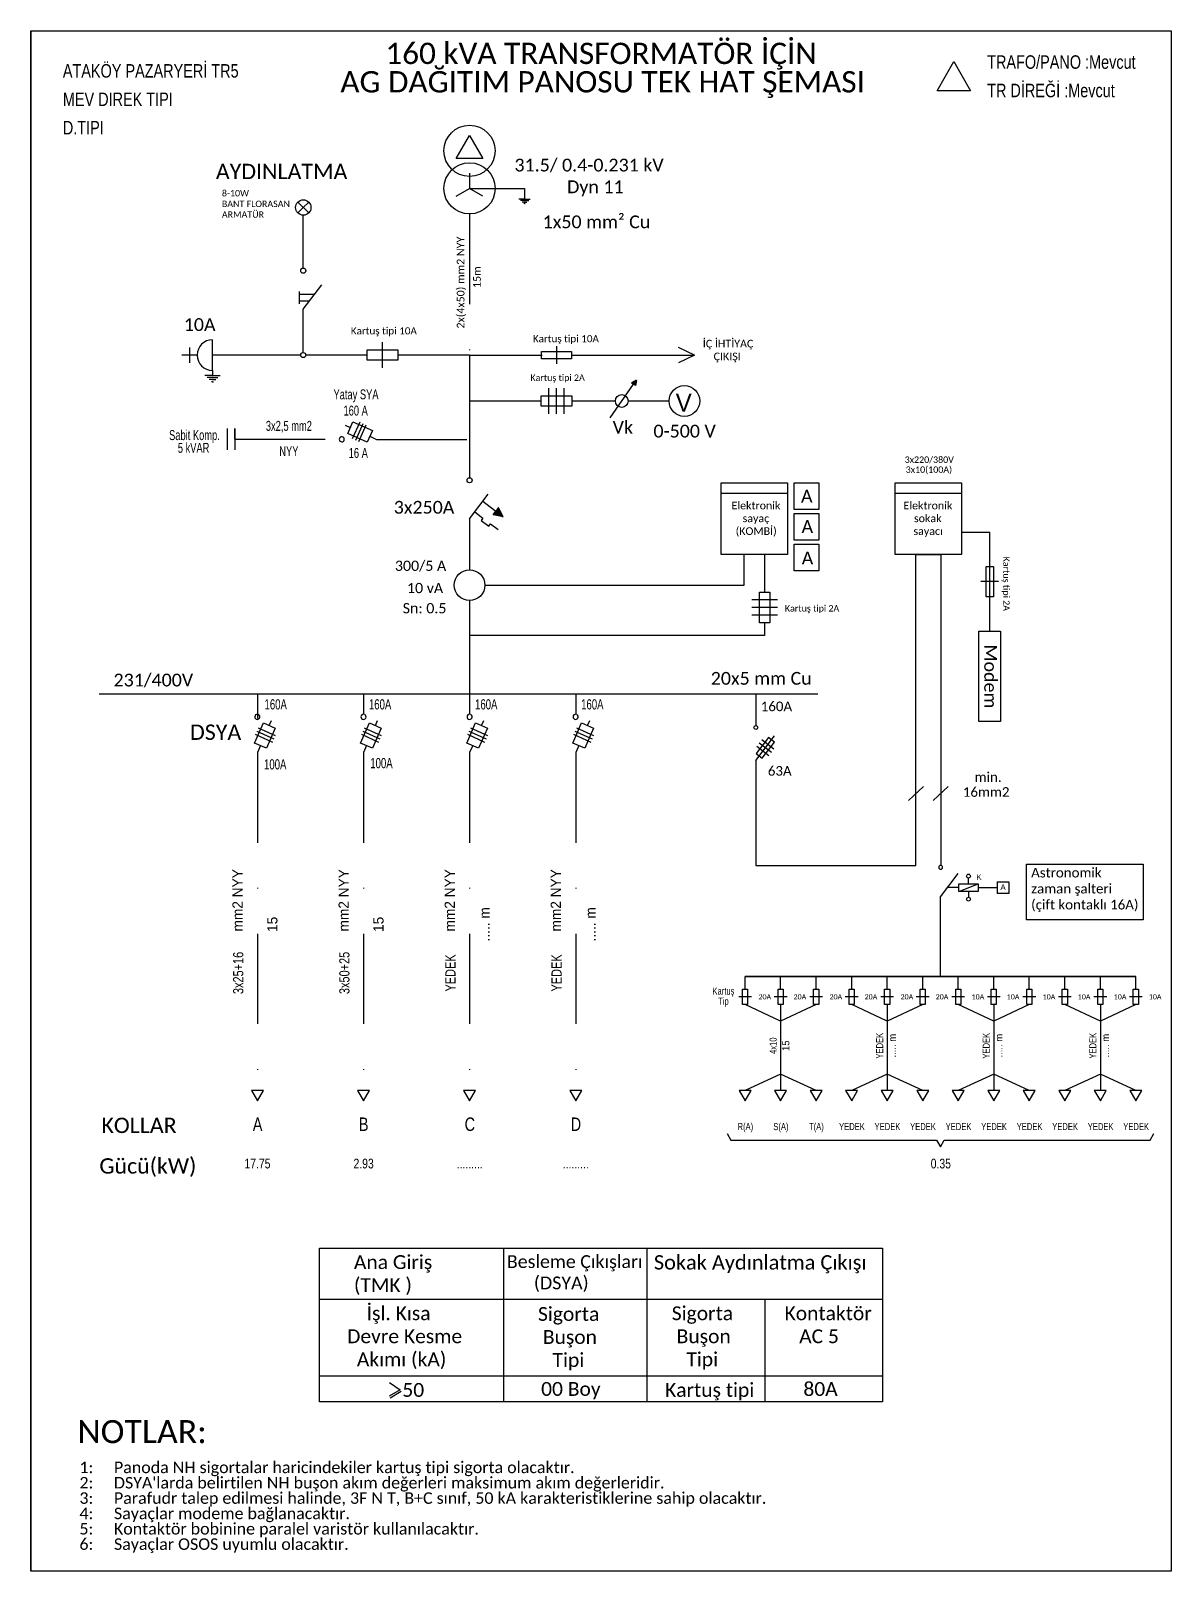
# Model space of a CAD drawing. Header units: millimetres. Extents: x -242 to -81, y 26 to 242.
import ezdxf
from ezdxf.enums import TextEntityAlignment as Align

# ---------------------------------------------------------------- set-up
doc = ezdxf.new("R2010")
doc.units = ezdxf.units.MM
doc.linetypes.add('DASHDOT', pattern=[25.4, 12.7, -6.35, 0, -6.35])
doc.styles.get("Standard").update_dxf_attribs({"font": 'T_ROMANS'})

msp = doc.modelspace()

# ---------------------------------------------------------------- linework, layer by layer
at = {"lineweight": 25}
for p, q in [((-241.87, 242.33), (-81.37, 242.33)), ((-241.87, 242.33), (-241.87, 25.55)), ((-81.37, 242.33), (-81.37, 25.55)), ((-181.99, 224.36), (-180.12, 227.6)), ((-180.12, 227.6), (-178.25, 224.36)), ((-178.25, 224.36), (-181.99, 224.36)), ((-180.12, 222.31), (-180.12, 220.15)), ((-181.99, 219.07), (-180.12, 220.15)), ((-180.12, 220.15), (-172.38, 220.15)), ((-178.25, 219.07), (-180.12, 220.15)), ((-172.38, 220.15), (-172.38, 218.65)), ((-202.75, 216.7), (-204.28, 218.23)), ((-203.52, 217.46), (-204.28, 216.7)), ((-203.52, 217.46), (-202.75, 218.23)), ((-172.38, 218.65), (-173.19, 218.65)), ((-172.38, 218.43), (-172.96, 218.43)), ((-172.38, 218.21), (-172.73, 218.21)), ((-172.38, 218), (-172.5, 218)), ((-172.38, 218.65), (-171.57, 218.65)), ((-172.38, 218.65), (-171.57, 218.65)), ((-172.38, 218.43), (-171.8, 218.43)), ((-172.38, 218.21), (-172.04, 218.21)), ((-172.38, 218), (-172.27, 218)), ((-203.52, 208.93), (-203.52, 216.38)), ((-203.52, 203.17), (-200.9, 206.6)), ((-204.08, 205.64), (-204.08, 203.9)), ((-201.94, 205.23), (-204.08, 205.23)), ((-202.66, 204.29), (-204.08, 204.29)), ((-203.52, 197.05), (-203.52, 203.17)), ((-219.54, 197.77), (-219.54, 195.61)), ((-216.3, 194.53), (-216.3, 198.85)), ((-194.52, 195.97), (-194.52, 197.41)), ((-194.52, 197.41), (-190.2, 197.41)), ((-192.36, 194.89), (-192.36, 198.49)), ((-192.36, 195.97), (-192.36, 197.41)), ((-190.2, 197.41), (-190.2, 195.97)), ((-218.46, 196.69), (-220.62, 196.69)), ((-203.88, 196.69), (-216.3, 196.69)), ((-194.52, 196.69), (-203.16, 196.69)), ((-190.2, 195.97), (-194.52, 195.97)), ((-180.12, 196.69), (-190.2, 196.69)), ((-180.12, 196.69), (-180.12, 190.23)), ((-216.3, 193.82), (-217.37, 193.82)), ((-216.3, 193.53), (-217.07, 193.53)), ((-216.3, 193.24), (-216.76, 193.24)), ((-216.3, 192.95), (-216.45, 192.95)), ((-216.3, 194.53), (-216.3, 193.82)), ((-216.3, 193.82), (-215.22, 193.82)), ((-216.3, 193.82), (-215.22, 193.82)), ((-216.3, 193.53), (-215.53, 193.53)), ((-216.3, 193.24), (-215.83, 193.24)), ((-216.3, 192.95), (-216.14, 192.95)), ((-156.69, 193.14), (-157.32, 192.79)), ((-156.64, 193.11), (-156.76, 192.4)), ((-170.04, 189.51), (-170.04, 190.95)), ((-170.04, 190.95), (-165.72, 190.95)), ((-168.96, 188.43), (-168.96, 192.03)), ((-167.88, 188.43), (-167.88, 192.03)), ((-167.88, 189.51), (-167.88, 190.95)), ((-166.8, 188.43), (-166.8, 192.03)), ((-165.72, 190.95), (-165.72, 189.51)), ((-160.35, 187.88), (-157.04, 192.59)), ((-157.32, 192.79), (-157.04, 192.59)), ((-156.76, 192.4), (-157.04, 192.59)), ((-180.12, 190.23), (-170.04, 190.23)), ((-165.72, 189.51), (-170.04, 189.51)), ((-165.72, 190.23), (-159.6, 190.23)), ((-157.8, 190.23), (-152.04, 190.23)), ((-144.72, 178.71), (-135.36, 178.71)), ((-144.72, 168.63), (-144.72, 178.71)), ((-135.36, 178.71), (-135.36, 168.63)), ((-120.23, 178.71), (-110.87, 178.71)), ((-120.23, 168.63), (-120.23, 178.71)), ((-110.87, 178.71), (-110.87, 168.63)), ((-180.12, 173.67), (-177.5, 177.11)), ((-178.24, 176.13), (-175.38, 173.95)), ((-144.72, 177.27), (-135.36, 177.27)), ((-120.23, 177.27), (-110.87, 177.27)), ((-179.39, 174.63), (-178.23, 173.74)), ((-178.23, 173.74), (-178.48, 173.41)), ((-176.81, 174.23), (-176.42, 174.74)), ((-175.38, 173.95), (-176.81, 174.23)), ((-176.03, 175.26), (-176.42, 174.74)), ((-175.38, 173.95), (-176.03, 175.26)), ((-178.48, 173.41), (-177.42, 172.61)), ((-177.42, 172.61), (-177.17, 172.94)), ((-177.17, 172.94), (-176.11, 172.13)), ((-135.36, 168.63), (-144.72, 168.63)), ((-141.48, 164.31), (-141.48, 168.63)), ((-138.6, 168.63), (-138.6, 163.31)), ((-110.87, 168.63), (-120.23, 168.63)), ((-139.32, 158.99), (-139.32, 163.31)), ((-139.32, 163.31), (-137.88, 163.31)), ((-137.88, 163.31), (-137.88, 158.99)), ((-136.8, 162.23), (-140.4, 162.23)), ((-136.8, 161.15), (-140.4, 161.15)), ((-137.88, 161.15), (-139.32, 161.15)), ((-136.8, 160.07), (-140.4, 160.07)), ((-137.88, 158.99), (-139.32, 158.99)), ((-138.6, 158.99), (-138.6, 157.24)), ((-138.6, 157.24), (-180.12, 157.24)), ((-209.98, 149.02), (-209.98, 146.14)), ((-209.98, 148.43), (-209.98, 145.55)), ((-195.05, 149.02), (-195.05, 146.14)), ((-180.12, 149.02), (-180.12, 146.14)), ((-165.18, 149.02), (-165.18, 146.14)), ((-139.83, 149.02), (-139.83, 144.55)), ((-208.31, 144.55), (-208, 145.25)), ((-193.37, 144.55), (-193.06, 145.25)), ((-178.44, 144.55), (-178.13, 145.25)), ((-163.51, 144.55), (-163.2, 145.25)), ((-210.28, 143.32), (-207.87, 142.24)), ((-210.08, 143.77), (-207.67, 142.69)), ((-209.88, 144.22), (-207.47, 143.14)), ((-195.35, 143.32), (-192.94, 142.24)), ((-195.15, 143.77), (-192.74, 142.69)), ((-194.95, 144.22), (-192.54, 143.14)), ((-180.42, 143.32), (-178.01, 142.24)), ((-180.21, 143.77), (-177.8, 142.69)), ((-180.01, 144.22), (-177.6, 143.14)), ((-165.48, 143.32), (-163.07, 142.24)), ((-165.28, 143.77), (-162.87, 142.69)), ((-165.08, 144.22), (-162.67, 143.14)), ((-139.83, 139.66), (-137.22, 143.1)), ((-209.55, 141.73), (-209.98, 140.76)), ((-194.61, 141.73), (-195.05, 140.76)), ((-179.68, 141.73), (-180.12, 140.76)), ((-164.75, 141.73), (-165.18, 140.76)), ((-138.05, 142.89), (-139.79, 140.6)), ((-137.98, 140.31), (-139.7, 141.62)), ((-137.63, 140.77), (-139.35, 142.07)), ((-137.28, 141.22), (-139, 142.53)), ((-138.94, 139.95), (-137.19, 142.24)), ((-137.19, 142.24), (-138.05, 142.89)), ((-139.79, 140.6), (-138.94, 139.95)), ((-113.84, 120.46), (-111.34, 123.72)), ((-111.24, 121.75), (-112.86, 121.75)), ((-111.24, 122.29), (-108.54, 122.29)), ((-111.24, 121.21), (-111.24, 122.29)), ((-111.24, 121.21), (-108.54, 122.29)), ((-109.89, 122.29), (-109.89, 123.1)), ((-108.54, 122.29), (-108.54, 121.21)), ((-108.54, 121.75), (-105.84, 121.75)), ((-105.84, 122.56), (-104.22, 122.56)), ((-105.84, 122.56), (-105.84, 120.94)), ((-104.22, 122.56), (-104.22, 120.94)), ((-113.84, 109.24, 0.31), (-113.84, 120.46)), ((-108.54, 121.21), (-111.24, 121.21)), ((-109.89, 121.21), (-109.89, 120.4)), ((-104.22, 120.94), (-105.84, 120.94)), ((-141.34, 107.45, 0.31), (-141.34, 109.24, 0.31)), ((-136.34, 109.24, 0.31), (-141.34, 109.24, 0.31)), ((-131.34, 109.24, 0.31), (-136.34, 109.24, 0.31)), ((-136.34, 107.45, 0.31), (-136.34, 109.24, 0.31)), ((-126.34, 109.24, 0.31), (-131.34, 109.24, 0.31)), ((-131.34, 107.45, 0.31), (-131.34, 109.24, 0.31)), ((-121.34, 109.24, 0.31), (-126.34, 109.24, 0.31)), ((-126.34, 107.45, 0.31), (-126.34, 109.24, 0.31)), ((-121.34, 107.45, 0.31), (-121.34, 109.24, 0.31)), ((-116.34, 109.24, 0.31), (-121.34, 109.24, 0.31)), ((-111.34, 109.24, 0.31), (-116.34, 109.24, 0.31)), ((-116.34, 107.45, 0.31), (-116.34, 109.24, 0.31)), ((-106.34, 109.24, 0.31), (-111.34, 109.24, 0.31)), ((-111.34, 107.45, 0.31), (-111.34, 109.24, 0.31)), ((-101.34, 109.24, 0.31), (-106.34, 109.24, 0.31)), ((-106.34, 107.45, 0.31), (-106.34, 109.24, 0.31)), ((-101.34, 107.45, 0.31), (-101.34, 109.24, 0.31)), ((-96.34, 109.24, 0.31), (-101.34, 109.24, 0.31)), ((-91.34, 109.24, 0.31), (-96.34, 109.24, 0.31)), ((-96.34, 107.45, 0.31), (-96.34, 109.24, 0.31)), ((-86.34, 109.24, 0.31), (-91.34, 109.24, 0.31)), ((-91.34, 107.45, 0.31), (-91.34, 109.24, 0.31)), ((-86.34, 107.45, 0.31), (-86.34, 109.24, 0.31)), ((-140.44, 106.37, 0.31), (-142.24, 106.37, 0.31)), ((-141.7, 105.29, 0.31), (-141.7, 107.45, 0.31)), ((-141.7, 107.45, 0.31), (-140.98, 107.45, 0.31)), ((-140.98, 106.37, 0.31), (-141.7, 106.37, 0.31)), ((-140.98, 107.45, 0.31), (-140.98, 105.29, 0.31)), ((-135.44, 106.37, 0.31), (-137.24, 106.37, 0.31)), ((-136.7, 105.29, 0.31), (-136.7, 107.45, 0.31)), ((-136.7, 107.45, 0.31), (-135.98, 107.45, 0.31)), ((-135.98, 106.37, 0.31), (-136.7, 106.37, 0.31)), ((-135.98, 107.45, 0.31), (-135.98, 105.29, 0.31)), ((-130.44, 106.37, 0.31), (-132.24, 106.37, 0.31)), ((-131.7, 105.29, 0.31), (-131.7, 107.45, 0.31)), ((-131.7, 107.45, 0.31), (-130.98, 107.45, 0.31)), ((-130.98, 106.37, 0.31), (-131.7, 106.37, 0.31)), ((-130.98, 107.45, 0.31), (-130.98, 105.29, 0.31)), ((-125.44, 106.37, 0.31), (-127.24, 106.37, 0.31)), ((-126.7, 105.29, 0.31), (-126.7, 107.45, 0.31)), ((-126.7, 107.45, 0.31), (-125.98, 107.45, 0.31)), ((-125.98, 106.37, 0.31), (-126.7, 106.37, 0.31)), ((-125.98, 107.45, 0.31), (-125.98, 105.29, 0.31)), ((-120.44, 106.37, 0.31), (-122.24, 106.37, 0.31)), ((-121.7, 105.29, 0.31), (-121.7, 107.45, 0.31)), ((-121.7, 107.45, 0.31), (-120.98, 107.45, 0.31)), ((-120.98, 106.37, 0.31), (-121.7, 106.37, 0.31)), ((-120.98, 107.45, 0.31), (-120.98, 105.29, 0.31)), ((-115.44, 106.37, 0.31), (-117.24, 106.37, 0.31)), ((-116.7, 105.29, 0.31), (-116.7, 107.45, 0.31)), ((-116.7, 107.45, 0.31), (-115.98, 107.45, 0.31)), ((-115.98, 106.37, 0.31), (-116.7, 106.37, 0.31)), ((-115.98, 107.45, 0.31), (-115.98, 105.29, 0.31)), ((-110.44, 106.37, 0.31), (-112.24, 106.37, 0.31)), ((-111.7, 105.29, 0.31), (-111.7, 107.45, 0.31)), ((-111.7, 107.45, 0.31), (-110.98, 107.45, 0.31)), ((-110.98, 106.37, 0.31), (-111.7, 106.37, 0.31)), ((-110.98, 107.45, 0.31), (-110.98, 105.29, 0.31)), ((-105.44, 106.37, 0.31), (-107.24, 106.37, 0.31)), ((-106.7, 105.29, 0.31), (-106.7, 107.45, 0.31)), ((-106.7, 107.45, 0.31), (-105.98, 107.45, 0.31)), ((-105.98, 106.37, 0.31), (-106.7, 106.37, 0.31)), ((-105.98, 107.45, 0.31), (-105.98, 105.29, 0.31)), ((-100.44, 106.37, 0.31), (-102.24, 106.37, 0.31)), ((-101.7, 105.29, 0.31), (-101.7, 107.45, 0.31)), ((-101.7, 107.45, 0.31), (-100.98, 107.45, 0.31)), ((-100.98, 106.37, 0.31), (-101.7, 106.37, 0.31)), ((-100.98, 107.45, 0.31), (-100.98, 105.29, 0.31)), ((-95.44, 106.37, 0.31), (-97.24, 106.37, 0.31)), ((-96.7, 105.29, 0.31), (-96.7, 107.45, 0.31)), ((-96.7, 107.45, 0.31), (-95.98, 107.45, 0.31)), ((-95.98, 106.37, 0.31), (-96.7, 106.37, 0.31)), ((-95.98, 107.45, 0.31), (-95.98, 105.29, 0.31)), ((-90.44, 106.37, 0.31), (-92.24, 106.37, 0.31)), ((-91.7, 105.29, 0.31), (-91.7, 107.45, 0.31)), ((-91.7, 107.45, 0.31), (-90.98, 107.45, 0.31)), ((-90.98, 106.37, 0.31), (-91.7, 106.37, 0.31)), ((-90.98, 107.45, 0.31), (-90.98, 105.29, 0.31)), ((-85.44, 106.37, 0.31), (-87.24, 106.37, 0.31)), ((-86.7, 105.29, 0.31), (-86.7, 107.45, 0.31)), ((-86.7, 107.45, 0.31), (-85.98, 107.45, 0.31)), ((-85.98, 106.37, 0.31), (-86.7, 106.37, 0.31)), ((-85.98, 107.45, 0.31), (-85.98, 105.29, 0.31)), ((-140.98, 105.29, 0.31), (-141.7, 105.29, 0.31)), ((-135.98, 105.29, 0.31), (-136.7, 105.29, 0.31)), ((-130.98, 105.29, 0.31), (-131.7, 105.29, 0.31)), ((-125.98, 105.29, 0.31), (-126.7, 105.29, 0.31)), ((-120.98, 105.29, 0.31), (-121.7, 105.29, 0.31)), ((-115.98, 105.29, 0.31), (-116.7, 105.29, 0.31)), ((-110.98, 105.29, 0.31), (-111.7, 105.29, 0.31)), ((-105.98, 105.29, 0.31), (-106.7, 105.29, 0.31)), ((-100.98, 105.29, 0.31), (-101.7, 105.29, 0.31)), ((-95.98, 105.29, 0.31), (-96.7, 105.29, 0.31)), ((-90.98, 105.29, 0.31), (-91.7, 105.29, 0.31)), ((-85.98, 105.29, 0.31), (-86.7, 105.29, 0.31)), ((-201.22, 70.99), (-122.02, 70.99)), ((-201.22, 49.39), (-201.22, 70.99)), ((-175.3, 49.39), (-175.3, 70.99)), ((-155.14, 49.39), (-155.14, 70.99)), ((-122.02, 70.99), (-122.02, 49.39)), ((-122.02, 63.79), (-201.22, 63.79)), ((-138.58, 63.79), (-138.58, 49.39)), ((-122.02, 52.99), (-201.22, 52.99)), ((-191.39, 52.12), (-189.9, 51.09)), ((-189.9, 51.09), (-191.45, 50.18)), ((-189.74, 50.83), (-191.29, 49.91)), ((-122.02, 49.39), (-201.22, 49.39)), ((-81.37, 25.55), (-241.87, 25.55))]:
    msp.add_line(p, q, dxfattribs=at)
at = {"color": 5}
for p, q in [((-114.33, 233.9), (-111.98, 238.01)), ((-111.98, 238.01), (-109.63, 233.9)), ((-109.63, 233.9), (-114.33, 233.9))]:
    msp.add_line(p, q, dxfattribs=at)
at = {"linetype": 'DASHDOT', "lineweight": 25}
for p, q in [((-180.12, 216.55), (-180.12, 196.69)), ((-209.98, 140.76), (-209.98, 93.18, -0.81)), ((-195.05, 140.76), (-195.05, 93.18, -0.81)), ((-180.12, 140.76), (-180.12, 93.18, -0.81)), ((-165.18, 140.76), (-165.18, 93.18, -0.81)), ((-136.34, 105.29, 0.31), (-136.34, 93.18, 0.31)), ((-121.34, 105.29, 0.31), (-121.34, 93.18, 0.31)), ((-106.34, 105.29, 0.31), (-106.34, 93.18, 0.31)), ((-91.34, 105.29, 0.31), (-91.34, 93.18, 0.31))]:
    msp.add_line(p, q, dxfattribs=at)
at = {"lineweight": 25, "ltscale": 15}
for p, q in [((-167.88, 197.93), (-167.88, 195.45)), ((-105.66, 164.81), (-108.15, 164.81)), ((-118.34, 134.03), (-116.25, 135.98)), ((-114.86, 134.03), (-112.76, 135.98))]:
    msp.add_line(p, q, dxfattribs=at)
at = {"lineweight": 25, "ltscale": 5}
for p, q in [((-180.12, 190.23), (-180.12, 179.43)), ((-180.12, 173.67), (-180.12, 166.47)), ((-180.12, 162.15), (-180.12, 149.02)), ((-232.26, 149.02), (-131.08, 149.02))]:
    msp.add_line(p, q, dxfattribs=at)
at = {"color": 1, "lineweight": 25}
for p, q in [((-196.9, 186.46), (-197.58, 186.77)), ((-196.58, 184.93), (-195.53, 187.28)), ((-196.14, 184.74), (-195.09, 187.08)), ((-195.7, 184.54), (-194.66, 186.89)), ((-214.22, 186.35), (-214.22, 184.85)), ((-214.22, 184.85), (-214.22, 183.35)), ((-213.16, 184.85), (-213.16, 186.35)), ((-213.16, 186.35), (-213.16, 184.85)), ((-213.16, 184.85), (-213.16, 183.35)), ((-194.16, 185.26), (-193.21, 184.83))]:
    msp.add_line(p, q, dxfattribs=at)
at = {"color": 1, "linetype": 'DASHDOT', "lineweight": 25}
for p, q in [((-213.16, 184.85), (-198.54, 184.85)), ((-193.21, 184.83), (-180.12, 184.83))]:
    msp.add_line(p, q, dxfattribs=at)
for p, q in [((-106.9, 157.86), (-106.91, 171.76)), ((-117.29, 168.63), (-113.81, 168.63))]:
    msp.add_line(p, q)
at = {"lineweight": 25}
msp.add_lwpolyline([(-241.87, 242.33), (-81.37, 242.33), (-81.37, 25.55), (-241.87, 25.55), (-241.87, 242.33)], dxfattribs=at)
at = {"lineweight": 25, "ltscale": 15}
for points in [[(-148.47, 196.69), (-150.69, 197.77)], [(-180.12, 196.69), (-169.92, 196.69)], [(-165.75, 196.69), (-148.47, 196.69)], [(-148.47, 196.69), (-150.69, 195.6)], [(-110.87, 171.76), (-106.91, 171.76)]]:
    msp.add_lwpolyline(points, dxfattribs=at)
for points in [[(-170, 197.2), (-165.75, 197.2), (-165.75, 196.18), (-170, 196.18)], [(-134.42, 178.7), (-130.97, 178.7), (-130.97, 174.98), (-134.42, 174.98)], [(-134.42, 174.38), (-130.97, 174.38), (-130.97, 170.66), (-134.42, 170.66)], [(-134.42, 170.06), (-130.97, 170.06), (-130.97, 166.34), (-134.42, 166.34)], [(-106.4, 166.93), (-106.4, 162.69), (-107.42, 162.69), (-107.42, 166.93)], [(-105.37, 157.86), (-105.37, 145.13), (-108.44, 145.13), (-108.44, 157.86)]]:
    msp.add_lwpolyline(points, close=True, dxfattribs=at)
at = {"color": 1, "lineweight": 25, "flags": 128}
msp.add_lwpolyline([(-197.27, 185.65), (-196.54, 187.28), (-193.79, 186.07), (-194.52, 184.44)], close=True, dxfattribs=at)
for points in [[(-177.96, 164.31), (-141.48, 164.31), (-141.48, 168.63)], [(-139.83, 139.66), (-139.83, 124.87), (-117.29, 124.87), (-117.29, 168.63), (-117.29, 168.63), (-117.29, 168.63)], [(-113.81, 168.63), (-113.81, 168.63), (-113.81, 168.63), (-113.81, 124.87)]]:
    msp.add_lwpolyline(points)
at = {"lineweight": 25, "flags": 128}
for points in [[(-209.14, 144.93), (-207.47, 144.18), (-208.71, 141.35), (-210.38, 142.1)], [(-194.21, 144.93), (-192.54, 144.18), (-193.78, 141.35), (-195.45, 142.1)], [(-179.28, 144.93), (-177.6, 144.18), (-178.84, 141.35), (-180.52, 142.1)], [(-164.35, 144.93), (-162.67, 144.18), (-163.91, 141.35), (-165.59, 142.1)]]:
    msp.add_lwpolyline(points, close=True, dxfattribs=at)
at = {"lineweight": 25, "ltscale": 15, "elevation": -0.31}
msp.add_lwpolyline([(-101.75, 125.06), (-85.33, 125.06), (-85.33, 117.2), (-101.75, 117.2)], close=True, dxfattribs=at)
at = {"lineweight": 25}
for points, elevation in [([(-141.34, 109.24), (-86.34, 109.24)], 0.31), ([(-143.88, 87.13), (-143.34, 86.2), (-114.38, 86.2), (-113.84, 85.28), (-113.31, 86.2), (-84.34, 86.2), (-83.81, 87.13)], 0.48)]:
    msp.add_lwpolyline(points, dxfattribs=dict(at, elevation=elevation))
at = {"linetype": 'DASHDOT', "lineweight": 25, "elevation": 0.31}
for points in [[(-131.34, 105.29), (-136.34, 102.97), (-141.34, 105.29)], [(-116.34, 105.29), (-121.34, 102.97), (-126.34, 105.29)], [(-101.34, 105.29), (-106.34, 102.97), (-111.34, 105.29)], [(-86.34, 105.29), (-91.34, 102.97), (-96.34, 105.29)], [(-131.34, 93.18), (-136.34, 95.5), (-141.34, 93.18)], [(-116.34, 93.18), (-121.34, 95.5), (-126.34, 93.18)], [(-101.34, 93.18), (-106.34, 95.5), (-111.34, 93.18)], [(-86.34, 93.18), (-91.34, 95.5), (-96.34, 93.18)]]:
    msp.add_lwpolyline(points, dxfattribs=at)
at = {"lineweight": 25, "flags": 128}
for points, elevation in [([(-209.98, 91.72), (-209.14, 93.18), (-210.83, 93.18)], -0.81), ([(-195.05, 91.72), (-194.2, 93.18), (-195.89, 93.18)], -0.81), ([(-180.12, 91.72), (-179.27, 93.18), (-180.96, 93.18)], -0.81), ([(-165.18, 91.72), (-164.34, 93.18), (-166.03, 93.18)], -0.81), ([(-141.34, 91.72), (-140.5, 93.18), (-142.19, 93.18)], 0.31), ([(-136.34, 91.72), (-135.5, 93.18), (-137.19, 93.18)], 0.31), ([(-131.34, 91.72), (-130.5, 93.18), (-132.19, 93.18)], 0.31), ([(-126.34, 91.72), (-125.5, 93.18), (-127.19, 93.18)], 0.31), ([(-121.34, 91.72), (-120.5, 93.18), (-122.19, 93.18)], 0.31), ([(-116.34, 91.72), (-115.5, 93.18), (-117.19, 93.18)], 0.31), ([(-111.34, 91.72), (-110.5, 93.18), (-112.19, 93.18)], 0.31), ([(-106.34, 91.72), (-105.5, 93.18), (-107.19, 93.18)], 0.31), ([(-101.34, 91.72), (-100.5, 93.18), (-102.19, 93.18)], 0.31), ([(-96.34, 91.72), (-95.5, 93.18), (-97.19, 93.18)], 0.31), ([(-91.34, 91.72), (-90.5, 93.18), (-92.19, 93.18)], 0.31), ([(-86.34, 91.72), (-85.5, 93.18), (-87.19, 93.18)], 0.31)]:
    msp.add_lwpolyline(points, close=True, dxfattribs=dict(at, elevation=elevation))
at = {"color": 7, "lineweight": 25}
for centre, radius in [((-180.12, 225.44), 3.6), ((-180.12, 220.15), 3.6), ((-203.52, 217.46), 1.08), ((-203.52, 208.57), 0.36), ((-203.52, 196.69), 0.36), ((-158.7, 190.23), 0.9), ((-149.88, 190.23), 2.16), ((-180.12, 179.07), 0.36), ((-180.12, 164.31), 2.16), ((-139.83, 144.28), 0.27), ((-109.89, 123.37), 0.27), ((-109.89, 120.13), 0.27)]:
    msp.add_circle(centre, radius, dxfattribs=at)
at = {"lineweight": 25}
for centre, radius, start, end in [((-216.3, 196.69), 2.16, 90, 270), ((-209.99, 145.78), 0.36, 66.5127, 61.6813), ((-195.05, 145.78), 0.36, 66.5127, 61.6813), ((-180.12, 145.78), 0.36, 66.5127, 61.6813), ((-165.19, 145.78), 0.36, 66.5127, 61.6813), ((-113.81, 124.6), 0.27, 90, 84.227)]:
    msp.add_arc(centre, radius, start, end, dxfattribs=at)
at = {"color": 1, "lineweight": 25}
msp.add_arc((-198.1, 184.83), 0.35, 156.5127, 151.6813, dxfattribs=at)
at = {"lineweight": 25}
for points in [[(-157.04, 192.59), (-157.32, 192.79), (-156.63, 193.18)], [(-157.04, 192.59), (-156.76, 192.4), (-156.63, 193.18)], [(-176.42, 174.74), (-176.81, 174.23), (-175.38, 173.95)], [(-176.42, 174.74), (-176.03, 175.26), (-175.38, 173.95)]]:
    msp.add_solid(points, dxfattribs=at)

# ---------------------------------------------------------------- texts
at = {"linetype": 'ByBlock', "width": 0.8}
for s, p in [('TRAFO/PANO :Mevcut', (-107.27, 236.98)), ('ATAKÖY PAZARYERİ TR5', (-237.36, 235.74)), ('TR DİREĞİ :Mevcut', (-107.27, 232.98)), ('MEV DIREK TIPI', (-237.36, 231.74)), ('D.TIPI', (-237.36, 227.74))]:
    msp.add_text(s, height=1.9, dxfattribs=at).set_placement(p)
at = {"color": 1, "linetype": 'ByBlock', "lineweight": 25, "width": 0.7}
for s, height, p in [('Yatay SYA', 1.4, (-196.1, 190.46, -1.4)), ('160 A', 1.4, (-196.15, 188.18, -1.4)), ('3x2,5 mm2', 1.4, (-205.55, 186.03, -2.8)), ('Sabit Komp.', 1.4, (-218.84, 184.73)), (' 5 kVAR', 1.4, (-219.14, 182.94)), ('NYY', 1.4, (-205.55, 182.47, -2.8)), ('16 A', 1.4, (-195.78, 182.22, -1.4)), ('160A', 1.44, (-207.4, 146.82, -1.44)), ('160A', 1.44, (-192.71, 146.82, -1.44)), ('160A', 1.44, (-177.77, 146.82, -1.44)), ('160A', 1.44, (-162.84, 146.82, -1.44)), ('100A', 1.44, (-207.47, 138.38, -1.44)), ('100A', 1.44, (-192.52, 138.55, -1.44))]:
    msp.add_text(s, height=height, dxfattribs=at).set_placement(p, align=Align.CENTER)
at = {"linetype": 'ByBlock', "lineweight": 25}
for s, height, p in [('mm2 NYY', 1.44, (-212.05, 119.96, -11.26)), ('mm2 NYY', 1.44, (-197.12, 119.96, -11.26)), ('mm2 NYY', 1.44, (-182.19, 119.96, -11.26)), ('mm2 NYY', 1.44, (-167.26, 119.96, -11.26)), ('15', 1.44, (-207.16, 116.58, -1.44)), ('15', 1.44, (-192.23, 116.58, -1.44)), ('..... m', 1.44, (-177.29, 116.58, -1.44)), ('..... m', 1.44, (-162.36, 116.58, -1.44)), ('15', 1, (-135.12, 99.5, -1.13)), ('..... m', 1, (-120.12, 99.5, -1.13)), ('..... m', 1, (-105.12, 99.5, -1.13)), ('..... m', 1, (-90.12, 99.5, -1.13))]:
    msp.add_text(s, height=height, rotation=90, dxfattribs=at).set_placement(p, align=Align.CENTER)
at = {"linetype": 'ByBlock', "lineweight": 25, "width": 0.8}
for s, height, p in [('3x25+16', 1.44, (-211.96, 109.74, -1.44)), ('3x50+25', 1.44, (-197.02, 109.74, -1.44)), ('YEDEK', 1.44, (-182.09, 109.74, -1.44)), ('YEDEK', 1.44, (-167.16, 109.74, -1.44)), ('4x10', 1, (-136.9, 99.5, -1.13)), ('YEDEK', 1, (-121.9, 99.5, -1.13)), ('YEDEK', 1, (-106.9, 99.5, -1.13)), ('YEDEK', 1, (-91.9, 99.5, -1.13))]:
    msp.add_text(s, height=height, rotation=90, dxfattribs=at).set_placement(p, align=Align.CENTER)
for s, height, p in [('Kartuş', 1, (-144.39, 106.69, -1.13)), ('Tip', 1, (-144.39, 105.26, -1.13)), ('A', 1.9, (-209.95, 87.5, -2.25)), ('B', 1.9, (-195.02, 87.5, -2.25)), ('C', 1.9, (-180.08, 87.5, -2.25)), ('D', 1.9, (-165.15, 87.5, -2.25)), ('R(A)', 1, (-141.3, 87.62, -1.13)), ('S(A)', 1, (-136.3, 87.62, -1.13)), ('T(A)', 1, (-131.3, 87.62, -1.13)), ('YEDEK', 1, (-126.3, 87.62, -1.13)), ('YEDEK', 1, (-121.3, 87.62, -1.13)), ('YEDEK', 1, (-116.3, 87.62, -1.13)), ('YEDEK', 1, (-111.3, 87.62, -1.13)), ('YEDEK', 1, (-106.3, 87.62, -1.13)), ('YEDEK', 1, (-101.3, 87.62, -1.13)), ('YEDEK', 1, (-96.3, 87.62, -1.13)), ('YEDEK', 1, (-91.3, 87.62, -1.13)), ('YEDEK', 1, (-86.3, 87.62, -1.13)), ('17.75', 1.368, (-209.97, 82.23, -2.25)), ('2.93', 1.368, (-195.03, 82.23, -2.25)), ('.........', 1.368, (-180.1, 82.23, -2.25)), ('.........', 1.368, (-165.17, 82.23, -2.25)), ('0.35', 1.368, (-113.79, 82.23, -1.13))]:
    msp.add_text(s, height=height, dxfattribs=at).set_placement(p, align=Align.CENTER)
at = {"lineweight": 25, "insert": (-198.31, 244.65), "char_height": 3, "width": 90.1318, "attachment_point": 1, "line_spacing_factor": 0.8}
msp.add_mtext('{\\fCalibri|b0|i0|c162|p34;                 \\P      160\\fCalibri|b0|i0|c0|p34; \\fCalibri|b0|i0|c162|p34;kVA TRANSFORMATÖR İÇİN \\PAG DAĞITIM PANOSU TEK HAT ŞEMASI}', dxfattribs=at)
at = {"lineweight": 25, "ltscale": 0.5, "insert": (-215.83, 223.61), "char_height": 2.16, "width": 13.9901, "attachment_point": 1}
msp.add_mtext('{\\fCalibri|b0|i0|c162|p34;AYDINLATMA}', dxfattribs=at)
at = {"color": 1, "lineweight": 25, "attachment_point": 1}
for s, insert, char_height, width in [('{\\fCalibri|b0|i0|c162|p34;31.5/ 0.4-0.231 kV}', (-173.8, 224.33), 1.8, 31.4695), ('{\\fCalibri|b0|i0|c162|p34;1x50 mm² Cu\\P }', (-169.83, 216.34, 1.44), 1.8, 31.4695), ('{\\fCalibri|b0|i0|c162|p34;160A}', (-139.14, 147.93), 1.35, 10.4926), ('{\\fCalibri|b0|i0|c162|p34;63A}', (-138.14, 138.85), 1.35, 10.4926), ('{\\fCalibri|b0|i0|c162|p34;20A}', (-139.46, 106.74, -1.75), 0.72, 1.861), ('{\\fCalibri|b0|i0|c162|p34;20A}', (-134.52, 106.74, -1.59), 0.72, 1.861), ('{\\fCalibri|b0|i0|c162|p34;20A}', (-129.46, 106.74, -1.75), 0.72, 1.861), ('{\\fCalibri|b0|i0|c162|p34;20A}', (-124.52, 106.74, -1.59), 0.72, 1.861), ('{\\fCalibri|b0|i0|c162|p34;20A}', (-119.46, 106.74, -1.75), 0.72, 1.861), ('{\\fCalibri|b0|i0|c162|p34;20A}', (-114.52, 106.74, -1.59), 0.72, 1.861), ('{\\fCalibri|b0|i0|c162|p34;10A}', (-109.46, 106.74, -1.75), 0.72, 1.861), ('{\\fCalibri|b0|i0|c162|p34;10A}', (-104.52, 106.74, -1.59), 0.72, 1.861), ('{\\fCalibri|b0|i0|c162|p34;10A}', (-99.46, 106.74, -1.75), 0.72, 1.861), ('{\\fCalibri|b0|i0|c162|p34;10A}', (-94.52, 106.74, -1.59), 0.72, 1.861), ('{\\fCalibri|b0|i0|c162|p34;10A}', (-89.46, 106.74, -1.75), 0.72, 1.861), ('{\\fCalibri|b0|i0|c162|p34;10A}', (-84.52, 106.74, -1.59), 0.72, 1.861)]:
    msp.add_mtext(s, dxfattribs=dict(at, insert=insert, char_height=char_height, width=width))
at = {"lineweight": 25, "attachment_point": 1}
for s, insert, char_height, width in [('{\\fCalibri|b0|i0|c0|p34;Dyn\\fCalibri|b0|i0|c162|p34; 11}', (-166.39, 221.27), 1.8, 22.8969), ('{\\fCalibri|b0|i0|c162|p34;8-10W\\PBANT FLORASAN ARMATÜR}', (-214.98, 219.92), 0.9, 10.6599), ('{\\fCalibri|b0|i0|c162|p34;10A}', (-220.34, 201.88), 1.8, 13.9901), ('{\\fCalibri|b0|i0|c162|p34;Kartuş tipi 10A}', (-196.83, 200.6), 1, 10.0357), ('{\\fCalibri|b0|i0|c162|p34;Kartuş tipi 10A}', (-171.21, 199.5), 1, 10.0357), ('{\\fCalibri|b0|i0|c162|p34;İÇ İHTİYAÇ\\P    ÇIKIŞI}', (-147.29, 198.84), 1.08, 7.9939), ('{\\fCalibri|b0|i0|c162|p34;Kartuş tipi 2A}', (-171.56, 193.96), 0.9, 8.0975), ('V', (-151.1, 191.25), 2.52, 0.6801), ('{\\fCalibri|b0|i0|c162|p34;Vk}', (-159.98, 187.43), 1.8, 13.9901), ('{\\fCalibri|b0|i0|c162|p34;0-500 V}', (-154.24, 186.89), 1.8, 13.9901), ('{\\fCalibri|b0|i0|c162|p34;3x220/380V}', (-118.88, 182.42), 0.9, 8.0975), ('{\\fCalibri|b0|i0|c162|p34;3x10(100A)}', (-118.74, 181.02), 0.9, 8.0975), ('{\\fCalibri|b0|i0|c162|p34;3x250A}', (-190.79, 176.17), 1.8, 13.9901), ('\\pi-1.3192;{\\fCalibri|b0|i0|c162|p34;Elektronik \\P\\pi0.24143;sayaç\\P\\pi-0.74178;(KOMBİ)}', (-141.93, 176.06), 1.08, 4.1457), ('{\\fCalibri|b0|i0|c162|p34;A}', (-133.47, 177.74), 1.8, 13.9901), ('\\pi-1.3192;{\\fCalibri|b0|i0|c162|p34;Elektronik \\P\\pi0.16043;sokak \\P\\pi0.081923;sayacı}', (-117.73, 176.06), 1.08, 4.1457), ('{\\fCalibri|b0|i0|c162|p34;A}', (-133.39, 173.47), 1.8, 13.9901), ('{\\fCalibri|b0|i0|c162|p34;300/5 A}', (-190.63, 167.76), 1.44, 13.9901), ('{\\fCalibri|b0|i0|c162|p34;A}', (-133.37, 169.03), 1.8, 13.9901), ('{\\fCalibri|b0|i0|c162|p34;10 vA}', (-188.93, 164.63), 1.44, 13.9901), ('{\\fCalibri|b0|i0|c162|p34;Sn: 0.5}', (-189.53, 161.79), 1.44, 13.9901), ('{\\fCalibri|b0|i0|c162|p34;Kartuş tipi 2A}', (-135.74, 161.5), 0.9, 8.0975), ('{\\fCalibri|b0|i0|c162|p34;231/400V}', (-230.23, 151.86), 1.8, 13.9901), ('{\\fCalibri|b0|i0|c162|p34;20x5 mm Cu}', (-146.17, 152.1), 1.8, 18.5381), ('{\\fCalibri|b0|i0|c162|p34;DSYA}', (-219.46, 144.7), 2.16, 13.9901), ('\\pi-4.05,l5.4,t5.4;{\\fCalibri|b0|i0|c162|p34;min.}', (-110.38, 137.98), 1.35, 5.9589), ('\\pi-4.05,l5.4,t5.4;{\\fCalibri|b0|i0|c162|p34;16mm2}', (-112.04, 135.88), 1.35, 10.4926), ('{\\f@Arial Unicode MS|b0|i0|c162|p34;K}', (-108.79, 123.63), 0.81, 5.2463), ('{\\fCalibri|b0|i0|c162|p34;Astronomik zaman şalteri \\P(çift kontaklı 16A)}', (-101.08, 124.53, -0.31), 1.35, 15.5214), ('{\\f@Arial Unicode MS|b0|i0|c162|p34;A}', (-105.41, 122.21), 0.81, 5.2463), ('{\\fCalibri|b0|i0|c162|p34;KOLLAR}', (-231.93, 89.37), 2.16, 13.9901), ('{\\fCalibri|b0|i0|c162|p34;Gücü(kW)}', (-232.22, 83.66), 2.16, 14.53), ('{\\fCalibri|b0|i0|c162|p34; Ana Giriş\\P (TMK )}', (-197.08, 70.02), 1.944, 18.0561), ('{\\fCalibri|b0|i0|c162|p34;Besleme Çıkışları\\P      (DSYA)}', (-174.87, 70.02), 1.8, 27.3251), ('{\\fCalibri|b0|i0|c162|p34;Sokak Aydınlatma Çıkışı}', (-154.18, 70.02), 2.016, 31.9043), ('{\\fCalibri|b0|i0|c162|p34;    İşl. Kısa\\PDevre Kesme\\P  Akımı (kA)}', (-197.35, 62.82), 1.944, 27.28), ('{\\fCalibri|b0|i0|c162|p34;  Sigorta\\P   Buşon\\P     Tipi}', (-153.03, 62.82), 1.944, 27.28), ('{\\fCalibri|b0|i0|c162|p34; Kontaktör\\P    AC 5}', (-136.47, 62.82), 1.944, 27.28), ('{\\fCalibri|b0|i0|c162|p34;  Sigorta\\P   Buşon\\P     Tipi}', (-171.86, 62.72), 1.944, 27.28), ('{\\fCalibri|b0|i0|c162|p34;50}', (-189.58, 52.03), 1.944, 27.28), ('\\pt11.664;{\\fCalibri|b0|i0|c162|p34;  00 Boy}', (-171.42, 52.17), 1.944, 27.28), ('{\\fCalibri|b0|i0|c162|p34;Kartuş tipi}', (-152.61, 52.03), 1.944, 27.28), ('{\\fCalibri|b0|i0|c162|p34;   80A}', (-135.19, 52.16), 1.944, 27.28), ('{\\fCalibri|b0|i0|c162|p34;NOTLAR:}', (-235.3, 46.81), 3.24, 20.9851), ('\\pi-4.86,l6.48,t6.48;{\\fCalibri|b0|i0|c162|p34;1:^IPanoda NH sigortalar haricindekiler kartuş tipi sigorta olacaktır.}', (-236.65, 40.97), 1.62, 111.2932), ("\\pi-4.86,l6.48,t6.48;{\\fCalibri|b0|i0|c162|p34;2:^IDSYA'larda belirtilen NH buşon akım değerleri maksimum akım değerleridir.}", (-236.65, 38.81), 1.62, 111.2932), ('\\pi-4.86,l6.48,t6.48;{\\fCalibri|b0|i0|c162|p34;3:^IParafudr talep edilmesi halinde, 3F N T, B+C sınıf, 50 kA karakteristiklerine sahip olacaktır.}', (-236.65, 36.65), 1.62, 111.2932), ('\\pi-4.86,l6.48,t6.48;{\\fCalibri|b0|i0|c162|p34;4:^ISayaçlar modeme bağlanacaktır.}', (-236.65, 34.49), 1.62, 111.2932), ('\\pi-4.86,l6.48,t6.48;{\\fCalibri|b0|i0|c162|p34;5:^IKontaktör bobinine paralel varistör kullanılacaktır.}', (-236.65, 32.33), 1.62, 111.2932), ('\\pi-4.86,l6.48,t6.48;{\\fCalibri|b0|i0|c162|p34;6:^ISayaçlar OSOS uyumlu olacaktır.}', (-236.65, 30.17), 1.62, 111.2932)]:
    msp.add_mtext(s, dxfattribs=dict(at, insert=insert, char_height=char_height, width=width))
for s, insert, char_height, width, rotation in [('{\\fCalibri|b0|i0|c162|p34;2x(4x50) mm2 NYY }', (-181.92, 200.43), 1.08, 15.9211, 90), ('{\\fCalibri|b0|i0|c162|p34;15m}', (-179.62, 206.13), 1.08, 4.1565, 90), ('{\\fCalibri|b0|i0|c162|p34;Kartuş tipi 2A}', (-104.11, 168.33), 0.9, 8.0975, 270), ('{\\fCalibri|b0|i0|c162|p34;Modem}', (-105.88, 155.96), 1.8, 16.1949, 270)]:
    msp.add_mtext(s, dxfattribs=dict(at, insert=insert, char_height=char_height, width=width, rotation=rotation))

doc.saveas('drawing.dxf')
